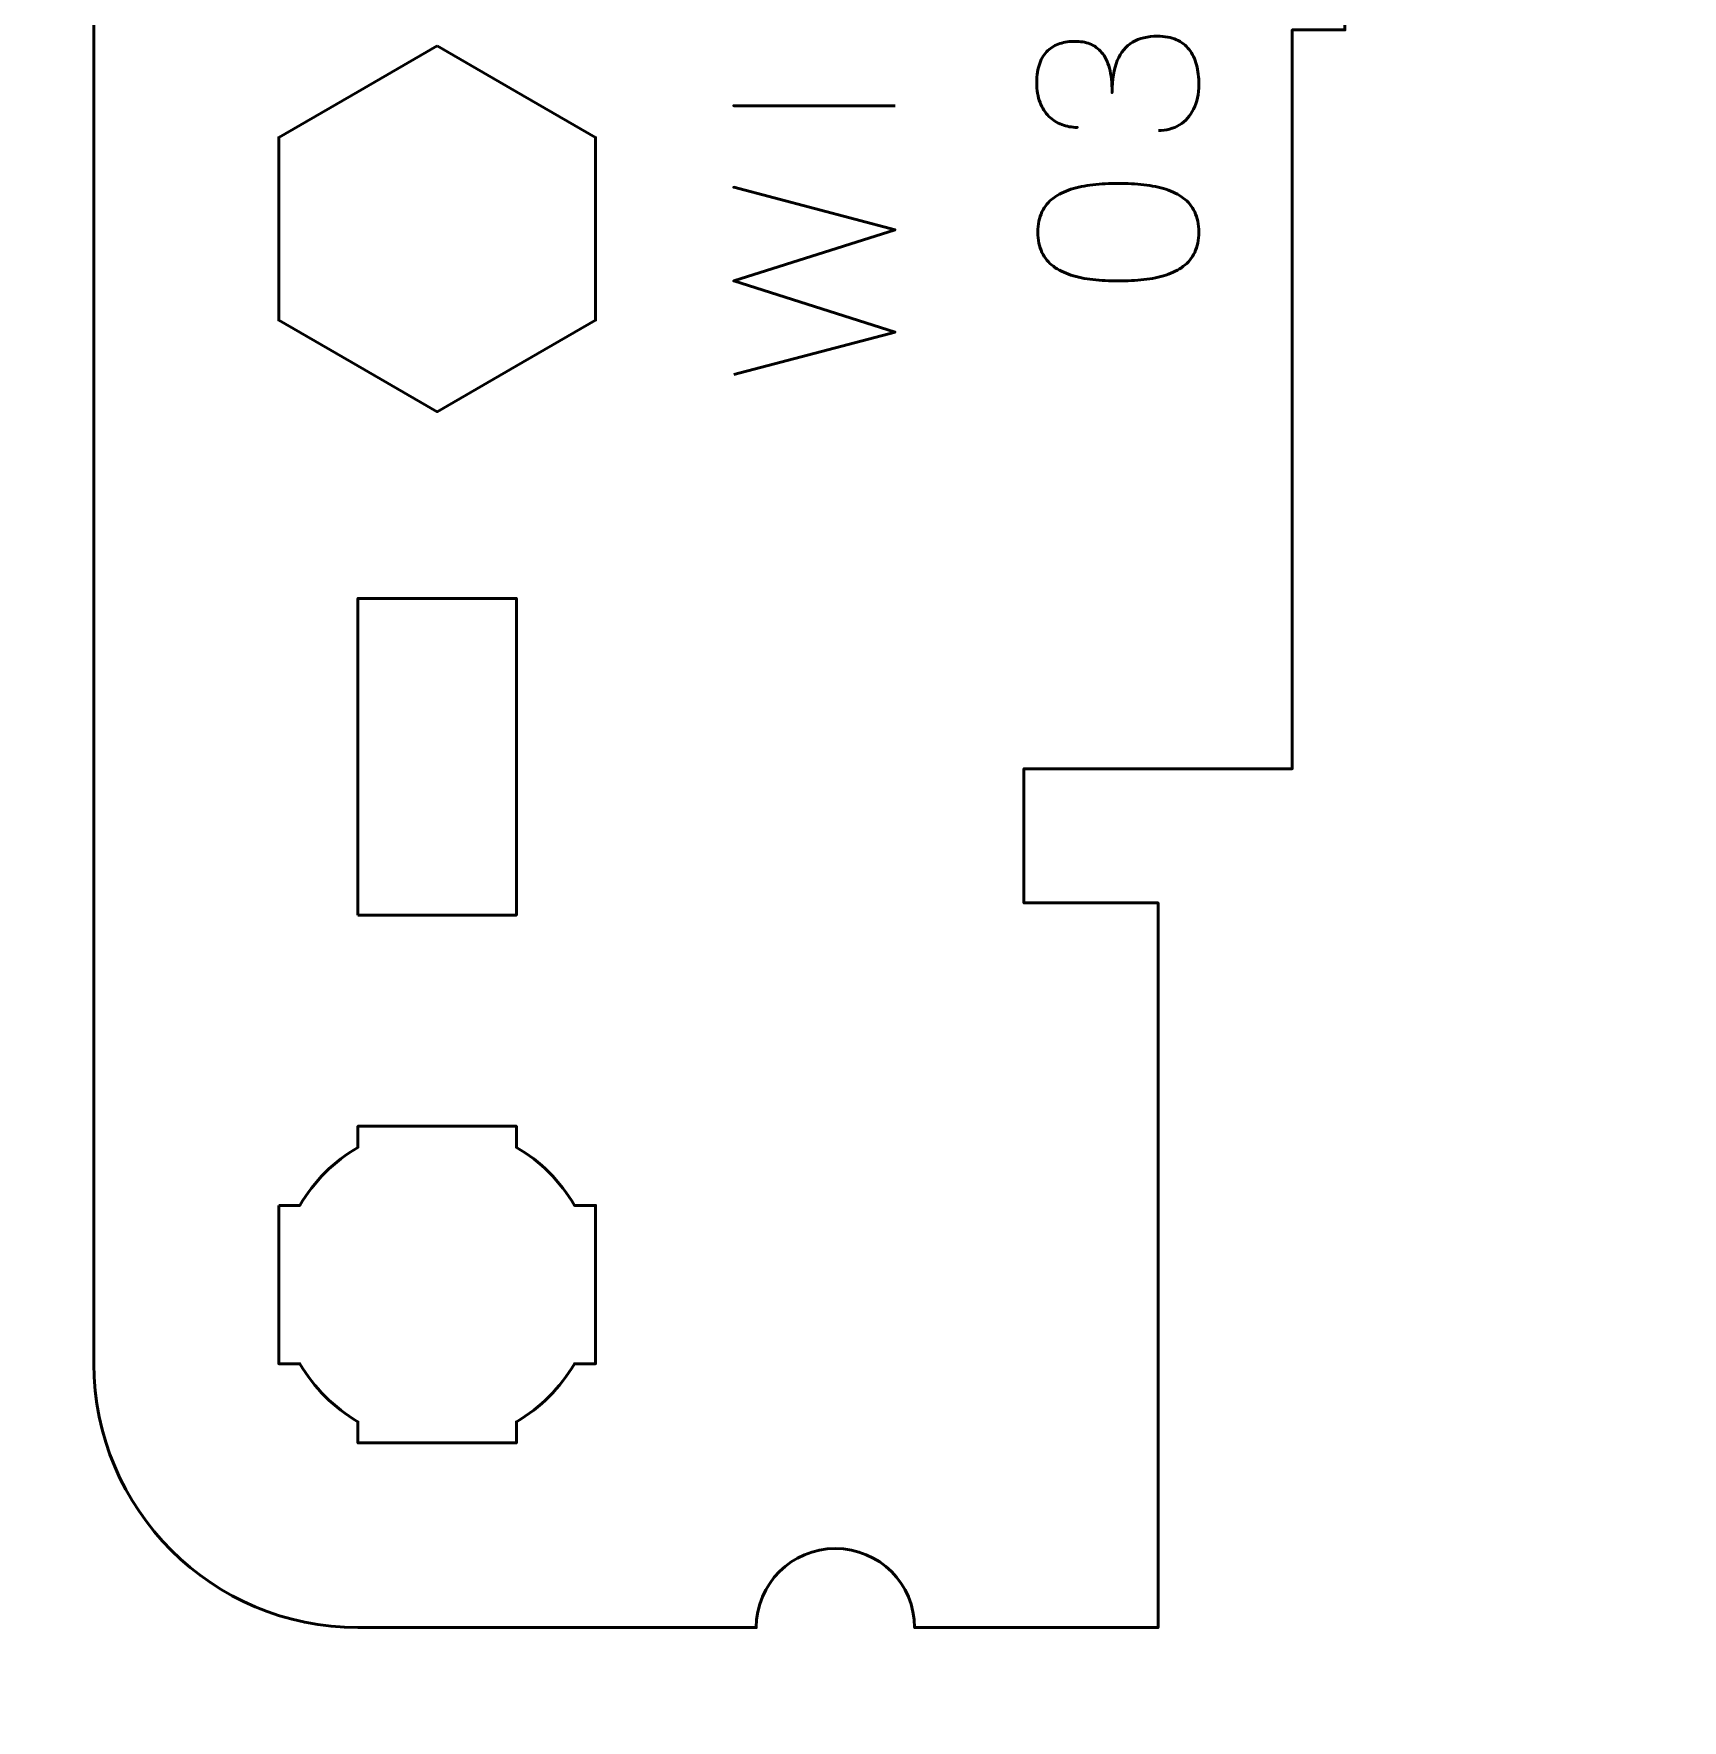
# Model space of a CAD drawing. Header units: centimetres. Extents: x -21 to 0, y -29.7 to 0.
# Drawn here: x -5.764 to -2.642, y -22.875 to -19.68 of the extents above; entities that cross this region are included whole.
import ezdxf

# ---------------------------------------------------------------- set-up
doc = ezdxf.new("R2010")
doc.units = ezdxf.units.CM
doc.header["$MEASUREMENT"] = 0
doc.layers.add('Layer 1', color=7, linetype='Continuous')

msp = doc.modelspace()

# ---------------------------------------------------------------- linework, layer by layer
at = {"layer": 'Layer 1', "lineweight": 53}
msp.add_lwpolyline([(-5.15, -21.35), (-4.85, -21.35), (-4.85, -20.75), (-5.15, -20.75), (-5.15, -21.35)], close=True, dxfattribs=at)
at = {"layer": 'Layer 1', "color": 1, "lineweight": 53}
msp.add_open_spline([(-21.00003, -29.19995), (-21.00003, -29.19995), (-21.00003, -8.29992), (-21.00003, -8.29992), (-21.00003, -8.29992), (-21.00003, -8.21709), (-20.93286, -8.14992), (-20.85003, -8.14992), (-20.85003, -8.14992), (-20.7672, -8.14992), (-20.70003, -8.08275), (-20.70003, -7.99992), (-20.70003, -7.99992), (-20.70003, -7.91709), (-20.7672, -7.84992), (-20.85003, -7.84992), (-20.85003, -7.84992), (-20.93286, -7.84992), (-21.00003, -7.78275), (-21.00003, -7.69992), (-21.00003, -7.69992), (-21.00003, -7.61709), (-20.93286, -7.54992), (-20.85003, -7.54992), (-20.85003, -7.54992), (-20.7672, -7.54992), (-20.70003, -7.48275), (-20.70003, -7.39992), (-20.70003, -7.39992), (-20.70003, -7.31709), (-20.7672, -7.24992), (-20.85003, -7.24992), (-20.85003, -7.24992), (-20.93286, -7.24992), (-21.00003, -7.18275), (-21.00003, -7.09992), (-21.00003, -7.09992), (-21.00003, -7.01709), (-20.93286, -6.94992), (-20.85003, -6.94992), (-20.85003, -6.94992), (-20.7672, -6.94992), (-20.70003, -6.88275), (-20.70003, -6.79992), (-20.70003, -6.79992), (-20.70003, -6.71709), (-20.7672, -6.64992), (-20.85003, -6.64992), (-20.85003, -6.64992), (-20.93286, -6.64992), (-21.00003, -6.58275), (-21.00003, -6.49992), (-21.00003, -6.49992), (-21.00003, -6.41709), (-20.93286, -6.34992), (-20.85003, -6.34992), (-20.85003, -6.34992), (-20.7672, -6.34992), (-20.70003, -6.28275), (-20.70003, -6.19992), (-20.70003, -6.19992), (-20.70003, -6.11709), (-20.7672, -6.04992), (-20.85003, -6.04992), (-20.85003, -6.04992), (-20.93286, -6.04992), (-21.00003, -5.98275), (-21.00003, -5.89992), (-21.00003, -5.89992), (-21.00003, -5.81709), (-20.93286, -5.74992), (-20.85003, -5.74992), (-20.85003, -5.74992), (-20.7672, -5.74992), (-20.70003, -5.68275), (-20.70003, -5.59992), (-20.70003, -5.59992), (-20.70003, -5.51709), (-20.7672, -5.44992), (-20.85003, -5.44992), (-20.85003, -5.44992), (-20.93286, -5.44992), (-21.00003, -5.38275), (-21.00003, -5.29992), (-21.00003, -5.29992), (-21.00003, -5.21709), (-20.93286, -5.14992), (-20.85003, -5.14992), (-20.85003, -5.14992), (-20.7672, -5.14992), (-20.70003, -5.08275), (-20.70003, -4.99992), (-20.70003, -4.99992), (-20.70003, -4.91709), (-20.7672, -4.84992), (-20.85003, -4.84992), (-20.85003, -4.84992), (-20.93286, -4.84992), (-21.00003, -4.78275), (-21.00003, -4.69992), (-21.00003, -4.69992), (-21.00003, -4.61709), (-20.93286, -4.54992), (-20.85003, -4.54992), (-20.85003, -4.54992), (-20.7672, -4.54992), (-20.70003, -4.48275), (-20.70003, -4.39992), (-20.70003, -4.39992), (-20.70003, -4.31709), (-20.7672, -4.24992), (-20.85003, -4.24992), (-20.85003, -4.24992), (-20.93286, -4.24992), (-21.00003, -4.18275), (-21.00003, -4.09992), (-21.00003, -4.09992), (-21.00003, -4.01709), (-20.93286, -3.94992), (-20.85003, -3.94992), (-20.85003, -3.94992), (-20.7672, -3.94992), (-20.70003, -3.88275), (-20.70003, -3.79992), (-20.70003, -3.79992), (-20.70003, -3.71709), (-20.7672, -3.64992), (-20.85003, -3.64992), (-20.85003, -3.64992), (-20.93286, -3.64992), (-21.00003, -3.58275), (-21.00003, -3.49992), (-21.00003, -3.49992), (-21.00003, -3.41709), (-20.93286, -3.34992), (-20.85003, -3.34992), (-20.85003, -3.34992), (-20.7672, -3.34992), (-20.70003, -3.28275), (-20.70003, -3.19992), (-20.70003, -3.19992), (-20.70003, -3.11709), (-20.7672, -3.04992), (-20.85003, -3.04992), (-20.85003, -3.04992), (-20.93286, -3.04992), (-21.00003, -2.98275), (-21.00003, -2.89992), (-21.00003, -2.89992), (-21.00003, -2.81709), (-20.93286, -2.74992), (-20.85003, -2.74992), (-20.85003, -2.74992), (-20.7672, -2.74992), (-20.70003, -2.68275), (-20.70003, -2.59992), (-20.70003, -2.59992), (-20.70003, -2.51709), (-20.7672, -2.44992), (-20.85003, -2.44992), (-20.85003, -2.44992), (-20.93286, -2.44992), (-21.00003, -2.38275), (-21.00003, -2.29992), (-21.00003, -2.29992), (-21.00003, -2.21709), (-20.93286, -2.14992), (-20.85003, -2.14992), (-20.85003, -2.14992), (-20.7672, -2.14992), (-20.70003, -2.08275), (-20.70003, -1.99992), (-20.70003, -1.99992), (-20.70003, -1.91709), (-20.7672, -1.84992), (-20.85003, -1.84992), (-20.85003, -1.84992), (-20.93286, -1.84992), (-21.00003, -1.78275), (-21.00003, -1.69992), (-21.00003, -1.69992), (-21.00003, -1.61709), (-20.93286, -1.54992), (-20.85003, -1.54992), (-20.85003, -1.54992), (-20.7672, -1.54992), (-20.70003, -1.48275), (-20.70003, -1.39992), (-20.70003, -1.39992), (-20.70003, -1.31709), (-20.7672, -1.24992), (-20.85003, -1.24992), (-20.85003, -1.24992), (-20.93286, -1.24992), (-21.00003, -1.18275), (-21.00003, -1.09992), (-21.00003, -1.09992), (-21.00003, -1.09992), (-21.00003, -0.49992), (-21.00003, -0.49992), (-21.00003, -0.49992), (-21.00003, -0.22295), (-20.77694, 0.00004), (-20.49994, 0.00004), (-20.49994, 0.00004), (-20.49994, 0.00004), (-0.50008, 0.00004), (-0.50008, 0.00004), (-0.50008, 0.00004), (-0.22294, 0.00004), (0.00002, -0.22295), (0.00002, -0.49992), (0.00002, -0.49992), (0.00002, -0.49992), (0.00002, -29.19995), (0.00002, -29.19995), (0.00002, -29.19995), (0.00002, -29.47695), (-0.22294, -29.70004), (-0.50008, -29.70004), (-0.50008, -29.70004), (-0.50008, -29.70004), (-20.49994, -29.70004), (-20.49994, -29.70004), (-20.49994, -29.70004), (-20.77694, -29.70004), (-21.00003, -29.47695), (-21.00003, -29.19995)], degree=3, knots=[0, 0, 0, 0, 0.0175439, 0.0175439, 0.0175439, 0.0175439, 0.0350877, 0.0350877, 0.0350877, 0.0350877, 0.0526316, 0.0526316, 0.0526316, 0.0526316, 0.0701754, 0.0701754, 0.0701754, 0.0701754, 0.0877193, 0.0877193, 0.0877193, 0.0877193, 0.1052632, 0.1052632, 0.1052632, 0.1052632, 0.122807, 0.122807, 0.122807, 0.122807, 0.1403509, 0.1403509, 0.1403509, 0.1403509, 0.1578947, 0.1578947, 0.1578947, 0.1578947, 0.1754386, 0.1754386, 0.1754386, 0.1754386, 0.1929825, 0.1929825, 0.1929825, 0.1929825, 0.2105263, 0.2105263, 0.2105263, 0.2105263, 0.2280702, 0.2280702, 0.2280702, 0.2280702, 0.245614, 0.245614, 0.245614, 0.245614, 0.2631579, 0.2631579, 0.2631579, 0.2631579, 0.2807018, 0.2807018, 0.2807018, 0.2807018, 0.2982456, 0.2982456, 0.2982456, 0.2982456, 0.3157895, 0.3157895, 0.3157895, 0.3157895, 0.3333333, 0.3333333, 0.3333333, 0.3333333, 0.3508772, 0.3508772, 0.3508772, 0.3508772, 0.3684211, 0.3684211, 0.3684211, 0.3684211, 0.3859649, 0.3859649, 0.3859649, 0.3859649, 0.4035088, 0.4035088, 0.4035088, 0.4035088, 0.4210526, 0.4210526, 0.4210526, 0.4210526, 0.4385965, 0.4385965, 0.4385965, 0.4385965, 0.4561404, 0.4561404, 0.4561404, 0.4561404, 0.4736842, 0.4736842, 0.4736842, 0.4736842, 0.4912281, 0.4912281, 0.4912281, 0.4912281, 0.5087719, 0.5087719, 0.5087719, 0.5087719, 0.5263158, 0.5263158, 0.5263158, 0.5263158, 0.5438596, 0.5438596, 0.5438596, 0.5438596, 0.5614035, 0.5614035, 0.5614035, 0.5614035, 0.5789474, 0.5789474, 0.5789474, 0.5789474, 0.5964912, 0.5964912, 0.5964912, 0.5964912, 0.6140351, 0.6140351, 0.6140351, 0.6140351, 0.6315789, 0.6315789, 0.6315789, 0.6315789, 0.6491228, 0.6491228, 0.6491228, 0.6491228, 0.6666667, 0.6666667, 0.6666667, 0.6666667, 0.6842105, 0.6842105, 0.6842105, 0.6842105, 0.7017544, 0.7017544, 0.7017544, 0.7017544, 0.7192982, 0.7192982, 0.7192982, 0.7192982, 0.7368421, 0.7368421, 0.7368421, 0.7368421, 0.754386, 0.754386, 0.754386, 0.754386, 0.7719298, 0.7719298, 0.7719298, 0.7719298, 0.7894737, 0.7894737, 0.7894737, 0.7894737, 0.8070175, 0.8070175, 0.8070175, 0.8070175, 0.8245614, 0.8245614, 0.8245614, 0.8245614, 0.8421053, 0.8421053, 0.8421053, 0.8421053, 0.8596491, 0.8596491, 0.8596491, 0.8596491, 0.877193, 0.877193, 0.877193, 0.877193, 0.8947368, 0.8947368, 0.8947368, 0.8947368, 0.9122807, 0.9122807, 0.9122807, 0.9122807, 0.9298246, 0.9298246, 0.9298246, 0.9298246, 0.9473684, 0.9473684, 0.9473684, 0.9473684, 0.9649123, 0.9649123, 0.9649123, 0.9649123, 0.9824561, 0.9824561, 0.9824561, 0.9824561, 1, 1, 1, 1], dxfattribs=at)
at = {"layer": 'Layer 1', "color": 3, "lineweight": 53}
msp.add_open_spline([(-5.65, -22.2), (-5.65, -22.2), (-5.65, -17.9), (-5.65, -17.9), (-5.65, -17.9), (-5.65, -17.62391), (-5.42609, -17.4), (-5.15, -17.4), (-5.15, -17.4), (-5.15, -17.4), (-0.85, -17.4), (-0.85, -17.4), (-0.85, -17.4), (-0.57391, -17.4), (-0.35, -17.62391), (-0.35, -17.9), (-0.35, -17.9), (-0.35, -17.9), (-0.35, -22.2), (-0.35, -22.2), (-0.35, -22.2), (-0.35, -22.47609), (-0.57391, -22.7), (-0.85, -22.7), (-0.85, -22.7), (-0.85, -22.7), (-2.365, -22.7), (-2.365, -22.7), (-2.365, -22.7), (-2.365, -22.7), (-2.365, -21.32699), (-2.365, -21.32699), (-2.365, -21.32699), (-2.365, -21.32699), (-2.111, -21.32699), (-2.111, -21.32699), (-2.111, -21.32699), (-2.111, -21.32699), (-2.111, -21.07299), (-2.111, -21.07299), (-2.111, -21.07299), (-2.111, -21.07299), (-2.365, -21.07299), (-2.365, -21.07299), (-2.365, -21.07299), (-2.365, -21.07299), (-2.365, -19.67299), (-2.365, -19.67299), (-2.365, -19.67299), (-2.365, -19.67299), (-2.465, -19.67302), (-2.465, -19.67302), (-2.465, -19.67302), (-2.465, -19.67302), (-2.465, -19.44998), (-2.465, -19.44998), (-2.465, -19.44998), (-2.465, -19.44998), (-2.465, -19.02501), (-2.465, -19.02501), (-2.465, -19.02501), (-2.465, -19.02501), (-3.281, -19.025), (-3.281, -19.025), (-3.281, -19.025), (-3.281, -19.025), (-3.281, -19.44998), (-3.281, -19.44998), (-3.281, -19.44998), (-3.281, -19.44998), (-3.281, -19.67302), (-3.281, -19.67302), (-3.281, -19.67302), (-3.281, -19.67302), (-3.381, -19.67299), (-3.381, -19.67299), (-3.381, -19.67299), (-3.381, -19.67299), (-3.381, -21.07299), (-3.381, -21.07299), (-3.381, -21.07299), (-3.381, -21.07299), (-3.889, -21.07299), (-3.889, -21.07299), (-3.889, -21.07299), (-3.889, -21.07299), (-3.889, -21.32699), (-3.889, -21.32699), (-3.889, -21.32699), (-3.889, -21.32699), (-3.635, -21.32699), (-3.635, -21.32699), (-3.635, -21.32699), (-3.635, -21.32699), (-3.635, -22.7), (-3.635, -22.7), (-3.635, -22.7), (-3.635, -22.7), (-4.096, -22.7), (-4.096, -22.7), (-4.096, -22.7), (-4.096, -22.61717), (-4.16317, -22.55), (-4.246, -22.55), (-4.246, -22.55), (-4.32883, -22.55), (-4.396, -22.61717), (-4.396, -22.7), (-4.396, -22.7), (-4.396, -22.7), (-5.15, -22.7), (-5.15, -22.7), (-5.15, -22.7), (-5.42609, -22.7), (-5.65, -22.47609), (-5.65, -22.2)], degree=3, knots=[0, 0, 0, 0, 0.0344828, 0.0344828, 0.0344828, 0.0344828, 0.0689655, 0.0689655, 0.0689655, 0.0689655, 0.1034483, 0.1034483, 0.1034483, 0.1034483, 0.137931, 0.137931, 0.137931, 0.137931, 0.1724138, 0.1724138, 0.1724138, 0.1724138, 0.2068966, 0.2068966, 0.2068966, 0.2068966, 0.2413793, 0.2413793, 0.2413793, 0.2413793, 0.2758621, 0.2758621, 0.2758621, 0.2758621, 0.3103448, 0.3103448, 0.3103448, 0.3103448, 0.3448276, 0.3448276, 0.3448276, 0.3448276, 0.3793103, 0.3793103, 0.3793103, 0.3793103, 0.4137931, 0.4137931, 0.4137931, 0.4137931, 0.4482759, 0.4482759, 0.4482759, 0.4482759, 0.4827586, 0.4827586, 0.4827586, 0.4827586, 0.5172414, 0.5172414, 0.5172414, 0.5172414, 0.5517241, 0.5517241, 0.5517241, 0.5517241, 0.5862069, 0.5862069, 0.5862069, 0.5862069, 0.6206897, 0.6206897, 0.6206897, 0.6206897, 0.6551724, 0.6551724, 0.6551724, 0.6551724, 0.6896552, 0.6896552, 0.6896552, 0.6896552, 0.7241379, 0.7241379, 0.7241379, 0.7241379, 0.7586207, 0.7586207, 0.7586207, 0.7586207, 0.7931034, 0.7931034, 0.7931034, 0.7931034, 0.8275862, 0.8275862, 0.8275862, 0.8275862, 0.862069, 0.862069, 0.862069, 0.862069, 0.8965517, 0.8965517, 0.8965517, 0.8965517, 0.9310345, 0.9310345, 0.9310345, 0.9310345, 0.9655172, 0.9655172, 0.9655172, 0.9655172, 1, 1, 1, 1], dxfattribs=at)
at = {"layer": 'Layer 1', "lineweight": 53}
for points, knots in [([(-5, -19.70359), (-5, -19.70359), (-4.85, -19.79019), (-4.85, -19.79019), (-4.85, -19.79019), (-4.85, -19.79019), (-4.7, -19.87679), (-4.7, -19.87679), (-4.7, -19.87679), (-4.7, -19.87679), (-4.7, -20.05), (-4.7, -20.05), (-4.7, -20.05), (-4.7, -20.05), (-4.7, -20.22321), (-4.7, -20.22321), (-4.7, -20.22321), (-4.7, -20.22321), (-4.85, -20.30981), (-4.85, -20.30981), (-4.85, -20.30981), (-4.85, -20.30981), (-5, -20.39641), (-5, -20.39641), (-5, -20.39641), (-5, -20.39641), (-5.15, -20.30981), (-5.15, -20.30981), (-5.15, -20.30981), (-5.15, -20.30981), (-5.3, -20.22321), (-5.3, -20.22321), (-5.3, -20.22321), (-5.3, -20.22321), (-5.3, -20.05), (-5.3, -20.05), (-5.3, -20.05), (-5.3, -20.05), (-5.3, -19.87679), (-5.3, -19.87679), (-5.3, -19.87679), (-5.3, -19.87679), (-5.15, -19.79019), (-5.15, -19.79019), (-5.15, -19.79019), (-5.15, -19.79019), (-5, -19.70359), (-5, -19.70359)], [0, 0, 0, 0, 0.0833333, 0.0833333, 0.0833333, 0.0833333, 0.1666667, 0.1666667, 0.1666667, 0.1666667, 0.25, 0.25, 0.25, 0.25, 0.3333333, 0.3333333, 0.3333333, 0.3333333, 0.4166667, 0.4166667, 0.4166667, 0.4166667, 0.5, 0.5, 0.5, 0.5, 0.5833333, 0.5833333, 0.5833333, 0.5833333, 0.6666667, 0.6666667, 0.6666667, 0.6666667, 0.75, 0.75, 0.75, 0.75, 0.8333333, 0.8333333, 0.8333333, 0.8333333, 0.9166667, 0.9166667, 0.9166667, 0.9166667, 1, 1, 1, 1]), ([(-5.3, -21.9), (-5.3, -21.9), (-5.25985, -21.9), (-5.25985, -21.9), (-5.25985, -21.9), (-5.2335, -21.85447), (-5.19553, -21.8165), (-5.15, -21.79015), (-5.15, -21.79015), (-5.15, -21.79015), (-5.15, -21.75), (-5.15, -21.75), (-5.15, -21.75), (-5.15, -21.75), (-5, -21.75), (-5, -21.75), (-5, -21.75), (-5, -21.75), (-4.85, -21.75), (-4.85, -21.75), (-4.85, -21.75), (-4.85, -21.75), (-4.85, -21.79015), (-4.85, -21.79015), (-4.85, -21.79015), (-4.80447, -21.8165), (-4.7665, -21.85447), (-4.74015, -21.9), (-4.74015, -21.9), (-4.74015, -21.9), (-4.7, -21.9), (-4.7, -21.9), (-4.7, -21.9), (-4.7, -21.9), (-4.7, -22.05), (-4.7, -22.05), (-4.7, -22.05), (-4.7, -22.05), (-4.7, -22.2), (-4.7, -22.2), (-4.7, -22.2), (-4.7, -22.2), (-4.74015, -22.2), (-4.74015, -22.2), (-4.74015, -22.2), (-4.7665, -22.24553), (-4.80447, -22.2835), (-4.85, -22.30985), (-4.85, -22.30985), (-4.85, -22.30985), (-4.85, -22.35), (-4.85, -22.35), (-4.85, -22.35), (-4.85, -22.35), (-5, -22.35), (-5, -22.35), (-5, -22.35), (-5, -22.35), (-5.15, -22.35), (-5.15, -22.35), (-5.15, -22.35), (-5.15, -22.35), (-5.15, -22.30985), (-5.15, -22.30985), (-5.15, -22.30985), (-5.19553, -22.2835), (-5.2335, -22.24553), (-5.25985, -22.2), (-5.25985, -22.2), (-5.25985, -22.2), (-5.3, -22.2), (-5.3, -22.2), (-5.3, -22.2), (-5.3, -22.2), (-5.3, -22.05), (-5.3, -22.05), (-5.3, -22.05), (-5.3, -22.05), (-5.3, -21.9), (-5.3, -21.9)], [0, 0, 0, 0, 0.05, 0.05, 0.05, 0.05, 0.1, 0.1, 0.1, 0.1, 0.15, 0.15, 0.15, 0.15, 0.2, 0.2, 0.2, 0.2, 0.25, 0.25, 0.25, 0.25, 0.3, 0.3, 0.3, 0.3, 0.35, 0.35, 0.35, 0.35, 0.4, 0.4, 0.4, 0.4, 0.45, 0.45, 0.45, 0.45, 0.5, 0.5, 0.5, 0.5, 0.55, 0.55, 0.55, 0.55, 0.6, 0.6, 0.6, 0.6, 0.65, 0.65, 0.65, 0.65, 0.7, 0.7, 0.7, 0.7, 0.75, 0.75, 0.75, 0.75, 0.8, 0.8, 0.8, 0.8, 0.85, 0.85, 0.85, 0.85, 0.9, 0.9, 0.9, 0.9, 0.95, 0.95, 0.95, 0.95, 1, 1, 1, 1])]:
    msp.add_open_spline(points, degree=3, knots=knots, dxfattribs=at)
at = {"layer": 'Layer 1', "color": 5, "lineweight": 53}
for points, knots in [([(-3.63442, -19.86369), (-3.61918, -19.86362), (-3.60592, -19.86009), (-3.59442, -19.85311), (-3.59442, -19.85311), (-3.58299, -19.84612), (-3.57403, -19.83617), (-3.56761, -19.82319), (-3.56761, -19.82319), (-3.56119, -19.81021), (-3.55794, -19.79462), (-3.5578, -19.77648), (-3.5578, -19.77648), (-3.5578, -19.76287), (-3.55921, -19.75052), (-3.56217, -19.7393), (-3.56217, -19.7393), (-3.56514, -19.72815), (-3.56972, -19.71856), (-3.576, -19.71044), (-3.576, -19.71044), (-3.58228, -19.70233), (-3.5904, -19.69612), (-3.60027, -19.69168), (-3.60027, -19.69168), (-3.61022, -19.6873), (-3.62215, -19.68512), (-3.63612, -19.68505), (-3.63612, -19.68505), (-3.65474, -19.68497), (-3.67048, -19.68878), (-3.68325, -19.69633), (-3.68325, -19.69633), (-3.69602, -19.70388), (-3.70561, -19.7156), (-3.71217, -19.73133), (-3.71217, -19.73133), (-3.71874, -19.74706), (-3.72205, -19.76724), (-3.72205, -19.79172), (-3.72205, -19.79172), (-3.72198, -19.77345), (-3.72367, -19.75814), (-3.72713, -19.74565), (-3.72713, -19.74565), (-3.73059, -19.73323), (-3.73546, -19.72329), (-3.74181, -19.71581), (-3.74181, -19.71581), (-3.74809, -19.70833), (-3.75557, -19.7029), (-3.76417, -19.69965), (-3.76417, -19.69965), (-3.77271, -19.69633), (-3.78209, -19.69471), (-3.79232, -19.69478), (-3.79232, -19.69478), (-3.80256, -19.69471), (-3.81201, -19.69612), (-3.82076, -19.69894), (-3.82076, -19.69894), (-3.82951, -19.7017), (-3.8372, -19.70621), (-3.84376, -19.71235), (-3.84376, -19.71235), (-3.85032, -19.71849), (-3.85547, -19.7266), (-3.85914, -19.73655), (-3.85914, -19.73655), (-3.86281, -19.74657), (-3.86464, -19.75878), (-3.86471, -19.7731), (-3.86471, -19.7731), (-3.86464, -19.78735), (-3.86253, -19.79984), (-3.85843, -19.81042), (-3.85843, -19.81042), (-3.85434, -19.82108), (-3.84877, -19.82982), (-3.84164, -19.83688), (-3.84164, -19.83688), (-3.83452, -19.84386), (-3.8264, -19.84909), (-3.81723, -19.85254), (-3.81723, -19.85254), (-3.80806, -19.85607), (-3.79832, -19.85776), (-3.78809, -19.85776), (-3.78809, -19.85776), (-3.79832, -19.85776), (-3.80806, -19.85607), (-3.81723, -19.85254), (-3.81723, -19.85254), (-3.8264, -19.84909), (-3.83452, -19.84386), (-3.84164, -19.83688), (-3.84164, -19.83688), (-3.84877, -19.82982), (-3.85434, -19.82108), (-3.85843, -19.81042), (-3.85843, -19.81042), (-3.86253, -19.79984), (-3.86464, -19.78735), (-3.86471, -19.7731), (-3.86471, -19.7731), (-3.86464, -19.75878), (-3.86281, -19.74657), (-3.85914, -19.73655), (-3.85914, -19.73655), (-3.85547, -19.7266), (-3.85032, -19.71849), (-3.84376, -19.71235), (-3.84376, -19.71235), (-3.8372, -19.70621), (-3.82951, -19.7017), (-3.82076, -19.69894), (-3.82076, -19.69894), (-3.81201, -19.69612), (-3.80256, -19.69471), (-3.79232, -19.69478), (-3.79232, -19.69478), (-3.78209, -19.69471), (-3.77271, -19.69633), (-3.76417, -19.69965), (-3.76417, -19.69965), (-3.75557, -19.7029), (-3.74809, -19.70833), (-3.74181, -19.71581), (-3.74181, -19.71581), (-3.73546, -19.72329), (-3.73059, -19.73323), (-3.72713, -19.74565), (-3.72713, -19.74565), (-3.72367, -19.75814), (-3.72198, -19.77345), (-3.72205, -19.79172), (-3.72205, -19.79172), (-3.72205, -19.76724), (-3.71874, -19.74706), (-3.71217, -19.73133), (-3.71217, -19.73133), (-3.70561, -19.7156), (-3.69602, -19.70388), (-3.68325, -19.69633), (-3.68325, -19.69633), (-3.67048, -19.68878), (-3.65474, -19.68497), (-3.63612, -19.68505), (-3.63612, -19.68505), (-3.62215, -19.68512), (-3.61022, -19.6873), (-3.60027, -19.69168), (-3.60027, -19.69168), (-3.5904, -19.69612), (-3.58228, -19.70233), (-3.576, -19.71044), (-3.576, -19.71044), (-3.56972, -19.71856), (-3.56514, -19.72815), (-3.56217, -19.7393), (-3.56217, -19.7393), (-3.55921, -19.75052), (-3.5578, -19.76287), (-3.5578, -19.77648), (-3.5578, -19.77648), (-3.55794, -19.79462), (-3.56119, -19.81021), (-3.56761, -19.82319), (-3.56761, -19.82319), (-3.57403, -19.83617), (-3.58299, -19.84612), (-3.59442, -19.85311), (-3.59442, -19.85311), (-3.60592, -19.86009), (-3.61918, -19.86362), (-3.63442, -19.86369)], [0, 0, 0, 0, 0.0227273, 0.0227273, 0.0227273, 0.0227273, 0.0454545, 0.0454545, 0.0454545, 0.0454545, 0.0681818, 0.0681818, 0.0681818, 0.0681818, 0.0909091, 0.0909091, 0.0909091, 0.0909091, 0.1136364, 0.1136364, 0.1136364, 0.1136364, 0.1363636, 0.1363636, 0.1363636, 0.1363636, 0.1590909, 0.1590909, 0.1590909, 0.1590909, 0.1818182, 0.1818182, 0.1818182, 0.1818182, 0.2045455, 0.2045455, 0.2045455, 0.2045455, 0.2272727, 0.2272727, 0.2272727, 0.2272727, 0.25, 0.25, 0.25, 0.25, 0.2727273, 0.2727273, 0.2727273, 0.2727273, 0.2954545, 0.2954545, 0.2954545, 0.2954545, 0.3181818, 0.3181818, 0.3181818, 0.3181818, 0.3409091, 0.3409091, 0.3409091, 0.3409091, 0.3636364, 0.3636364, 0.3636364, 0.3636364, 0.3863636, 0.3863636, 0.3863636, 0.3863636, 0.4090909, 0.4090909, 0.4090909, 0.4090909, 0.4318182, 0.4318182, 0.4318182, 0.4318182, 0.4545455, 0.4545455, 0.4545455, 0.4545455, 0.4772727, 0.4772727, 0.4772727, 0.4772727, 0.5, 0.5, 0.5, 0.5, 0.5227273, 0.5227273, 0.5227273, 0.5227273, 0.5454545, 0.5454545, 0.5454545, 0.5454545, 0.5681818, 0.5681818, 0.5681818, 0.5681818, 0.5909091, 0.5909091, 0.5909091, 0.5909091, 0.6136364, 0.6136364, 0.6136364, 0.6136364, 0.6363636, 0.6363636, 0.6363636, 0.6363636, 0.6590909, 0.6590909, 0.6590909, 0.6590909, 0.6818182, 0.6818182, 0.6818182, 0.6818182, 0.7045455, 0.7045455, 0.7045455, 0.7045455, 0.7272727, 0.7272727, 0.7272727, 0.7272727, 0.75, 0.75, 0.75, 0.75, 0.7727273, 0.7727273, 0.7727273, 0.7727273, 0.7954545, 0.7954545, 0.7954545, 0.7954545, 0.8181818, 0.8181818, 0.8181818, 0.8181818, 0.8409091, 0.8409091, 0.8409091, 0.8409091, 0.8636364, 0.8636364, 0.8636364, 0.8636364, 0.8863636, 0.8863636, 0.8863636, 0.8863636, 0.9090909, 0.9090909, 0.9090909, 0.9090909, 0.9318182, 0.9318182, 0.9318182, 0.9318182, 0.9545455, 0.9545455, 0.9545455, 0.9545455, 0.9772727, 0.9772727, 0.9772727, 0.9772727, 1, 1, 1, 1]), ([(-4.13311, -19.8167), (-4.13311, -19.8167), (-4.43833, -19.8167), (-4.43833, -19.8167), (-4.43833, -19.8167), (-4.43833, -19.8167), (-4.13311, -19.8167), (-4.13311, -19.8167)], [0, 0, 0, 0, 0.5, 0.5, 0.5, 0.5, 1, 1, 1, 1]), ([(-3.5578, -20.0563), (-3.55787, -20.04149), (-3.56048, -20.02872), (-3.56556, -20.01806), (-3.56556, -20.01806), (-3.57064, -20.00748), (-3.57791, -19.99866), (-3.58715, -19.99161), (-3.58715, -19.99161), (-3.59646, -19.98462), (-3.60747, -19.97912), (-3.62017, -19.97503), (-3.62017, -19.97503), (-3.63287, -19.971), (-3.64677, -19.96811), (-3.66201, -19.96649), (-3.66201, -19.96649), (-3.67725, -19.96479), (-3.69327, -19.96395), (-3.7102, -19.96402), (-3.7102, -19.96402), (-3.72706, -19.96395), (-3.74308, -19.96479), (-3.75825, -19.96649), (-3.75825, -19.96649), (-3.77342, -19.96811), (-3.78739, -19.971), (-3.80009, -19.97503), (-3.80009, -19.97503), (-3.81272, -19.97912), (-3.82372, -19.98462), (-3.83311, -19.99161), (-3.83311, -19.99161), (-3.84242, -19.99866), (-3.84969, -20.00748), (-3.85477, -20.01806), (-3.85477, -20.01806), (-3.85992, -20.02872), (-3.86253, -20.04149), (-3.8626, -20.0563), (-3.8626, -20.0563), (-3.86253, -20.07112), (-3.85992, -20.08389), (-3.85477, -20.09455), (-3.85477, -20.09455), (-3.84969, -20.10513), (-3.84242, -20.11395), (-3.83311, -20.121), (-3.83311, -20.121), (-3.82372, -20.12799), (-3.81272, -20.13349), (-3.80009, -20.13758), (-3.80009, -20.13758), (-3.78739, -20.14161), (-3.77342, -20.1445), (-3.75825, -20.14612), (-3.75825, -20.14612), (-3.74308, -20.14781), (-3.72706, -20.14866), (-3.7102, -20.14859), (-3.7102, -20.14859), (-3.69327, -20.14866), (-3.67725, -20.14781), (-3.66201, -20.14612), (-3.66201, -20.14612), (-3.64677, -20.1445), (-3.63287, -20.14161), (-3.62017, -20.13758), (-3.62017, -20.13758), (-3.60747, -20.13349), (-3.59646, -20.12799), (-3.58715, -20.121), (-3.58715, -20.121), (-3.57791, -20.11395), (-3.57064, -20.10513), (-3.56556, -20.09455), (-3.56556, -20.09455), (-3.56048, -20.08389), (-3.55787, -20.07112), (-3.5578, -20.0563)], [0, 0, 0, 0, 0.05, 0.05, 0.05, 0.05, 0.1, 0.1, 0.1, 0.1, 0.15, 0.15, 0.15, 0.15, 0.2, 0.2, 0.2, 0.2, 0.25, 0.25, 0.25, 0.25, 0.3, 0.3, 0.3, 0.3, 0.35, 0.35, 0.35, 0.35, 0.4, 0.4, 0.4, 0.4, 0.45, 0.45, 0.45, 0.45, 0.5, 0.5, 0.5, 0.5, 0.55, 0.55, 0.55, 0.55, 0.6, 0.6, 0.6, 0.6, 0.65, 0.65, 0.65, 0.65, 0.7, 0.7, 0.7, 0.7, 0.75, 0.75, 0.75, 0.75, 0.8, 0.8, 0.8, 0.8, 0.85, 0.85, 0.85, 0.85, 0.9, 0.9, 0.9, 0.9, 0.95, 0.95, 0.95, 0.95, 1, 1, 1, 1]), ([(-3.5578, -20.0563), (-3.55787, -20.04149), (-3.56048, -20.02872), (-3.56556, -20.01806), (-3.56556, -20.01806), (-3.57064, -20.00748), (-3.57791, -19.99866), (-3.58715, -19.99161), (-3.58715, -19.99161), (-3.59646, -19.98462), (-3.60747, -19.97912), (-3.62017, -19.97503), (-3.62017, -19.97503), (-3.63287, -19.971), (-3.64677, -19.96811), (-3.66201, -19.96649), (-3.66201, -19.96649), (-3.67725, -19.96479), (-3.69327, -19.96395), (-3.7102, -19.96402), (-3.7102, -19.96402), (-3.72706, -19.96395), (-3.74308, -19.96479), (-3.75825, -19.96649), (-3.75825, -19.96649), (-3.77342, -19.96811), (-3.78739, -19.971), (-3.80009, -19.97503), (-3.80009, -19.97503), (-3.81272, -19.97912), (-3.82372, -19.98462), (-3.83311, -19.99161), (-3.83311, -19.99161), (-3.84242, -19.99866), (-3.84969, -20.00748), (-3.85477, -20.01806), (-3.85477, -20.01806), (-3.85992, -20.02872), (-3.86253, -20.04149), (-3.8626, -20.0563), (-3.8626, -20.0563), (-3.86253, -20.07112), (-3.85992, -20.08389), (-3.85477, -20.09455), (-3.85477, -20.09455), (-3.84969, -20.10513), (-3.84242, -20.11395), (-3.83311, -20.121), (-3.83311, -20.121), (-3.82372, -20.12799), (-3.81272, -20.13349), (-3.80009, -20.13758), (-3.80009, -20.13758), (-3.78739, -20.14161), (-3.77342, -20.1445), (-3.75825, -20.14612), (-3.75825, -20.14612), (-3.74308, -20.14781), (-3.72706, -20.14866), (-3.7102, -20.14859), (-3.7102, -20.14859), (-3.69327, -20.14866), (-3.67725, -20.14781), (-3.66201, -20.14612), (-3.66201, -20.14612), (-3.64677, -20.1445), (-3.63287, -20.14161), (-3.62017, -20.13758), (-3.62017, -20.13758), (-3.60747, -20.13349), (-3.59646, -20.12799), (-3.58715, -20.121), (-3.58715, -20.121), (-3.57791, -20.11395), (-3.57064, -20.10513), (-3.56556, -20.09455), (-3.56556, -20.09455), (-3.56048, -20.08389), (-3.55787, -20.07112), (-3.5578, -20.0563)], [0, 0, 0, 0, 0.05, 0.05, 0.05, 0.05, 0.1, 0.1, 0.1, 0.1, 0.15, 0.15, 0.15, 0.15, 0.2, 0.2, 0.2, 0.2, 0.25, 0.25, 0.25, 0.25, 0.3, 0.3, 0.3, 0.3, 0.35, 0.35, 0.35, 0.35, 0.4, 0.4, 0.4, 0.4, 0.45, 0.45, 0.45, 0.45, 0.5, 0.5, 0.5, 0.5, 0.55, 0.55, 0.55, 0.55, 0.6, 0.6, 0.6, 0.6, 0.65, 0.65, 0.65, 0.65, 0.7, 0.7, 0.7, 0.7, 0.75, 0.75, 0.75, 0.75, 0.8, 0.8, 0.8, 0.8, 0.85, 0.85, 0.85, 0.85, 0.9, 0.9, 0.9, 0.9, 0.95, 0.95, 0.95, 0.95, 1, 1, 1, 1]), ([(-4.43833, -20.32597), (-4.43833, -20.32597), (-4.13311, -20.24554), (-4.13311, -20.24554), (-4.13311, -20.24554), (-4.13311, -20.24554), (-4.43833, -20.1486), (-4.43833, -20.1486), (-4.43833, -20.1486), (-4.43833, -20.1486), (-4.13311, -20.05165), (-4.13311, -20.05165), (-4.13311, -20.05165), (-4.13311, -20.05165), (-4.43833, -19.97122), (-4.43833, -19.97122), (-4.43833, -19.97122), (-4.43833, -19.97122), (-4.13311, -20.05165), (-4.13311, -20.05165), (-4.13311, -20.05165), (-4.13311, -20.05165), (-4.43833, -20.1486), (-4.43833, -20.1486), (-4.43833, -20.1486), (-4.43833, -20.1486), (-4.13311, -20.24554), (-4.13311, -20.24554), (-4.13311, -20.24554), (-4.13311, -20.24554), (-4.43833, -20.32597), (-4.43833, -20.32597)], [0, 0, 0, 0, 0.125, 0.125, 0.125, 0.125, 0.25, 0.25, 0.25, 0.25, 0.375, 0.375, 0.375, 0.375, 0.5, 0.5, 0.5, 0.5, 0.625, 0.625, 0.625, 0.625, 0.75, 0.75, 0.75, 0.75, 0.875, 0.875, 0.875, 0.875, 1, 1, 1, 1])]:
    msp.add_open_spline(points, degree=3, knots=knots, dxfattribs=at)

doc.saveas('drawing.dxf')
